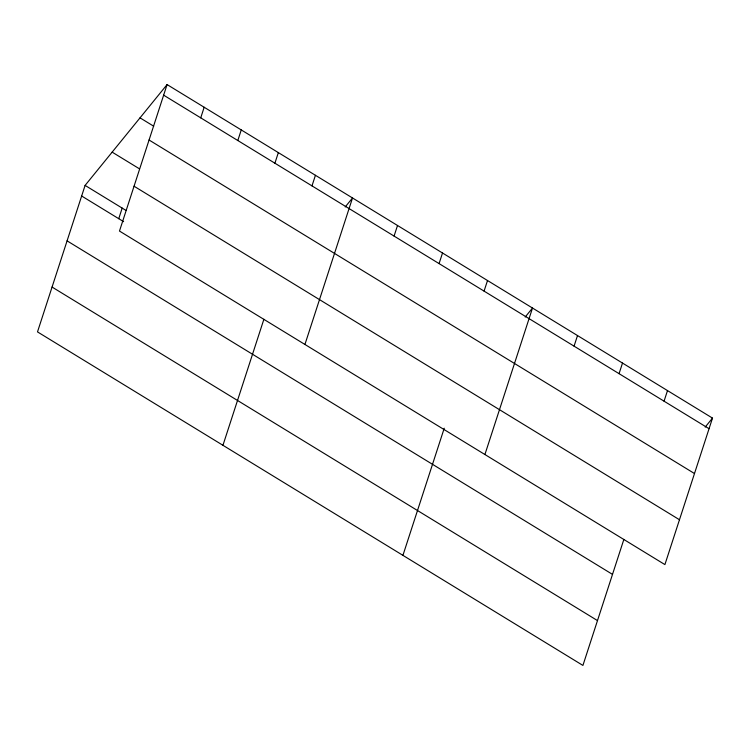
<?xml version="1.0" encoding="UTF-8"?>
<svg xmlns="http://www.w3.org/2000/svg" width="750" height="750" viewBox="0 0 750 750"><rect width="100%" height="100%" fill="white"/><g stroke="black" fill="none" stroke-linecap="round" stroke-linejoin="round"><path stroke-width="1.12" d="M167.081 84.572L119.484 231.056L664.903 564.591L712.5 418.106L167.081 84.572L85.097 185.409L37.5 331.894L582.919 665.428L623.878 539.381M118.744 218.691L122.184 208.097M200.728 117.844L204.169 107.25M237.816 140.531L241.256 129.928M274.903 163.209L278.344 152.606M222.947 445.303L263.897 319.256M311.991 185.887L315.431 175.294M304.931 344.456L352.519 197.972L345.206 206.962M394.078 236.081L397.519 225.488M439.078 263.597L442.519 253.003M484.069 291.112L487.519 280.519M402.928 555.366L444.244 428.222M484.913 454.519L532.509 308.034L525.197 317.034M574.069 346.153L577.509 335.55M619.059 373.669L622.509 363.066M664.059 401.184L667.5 390.581M705.188 427.097L712.5 418.106M163.641 95.166L709.059 428.7M140.025 117.844L153.694 126.206M149.062 140.006L694.491 473.541M112.153 152.137L139.481 168.844M134.053 186.216L679.472 519.741M85.097 185.409L126.084 210.478M81.656 196.013L123.619 221.672M67.078 240.853L612.506 574.387M52.069 287.053L597.488 620.588"/></g></svg>
